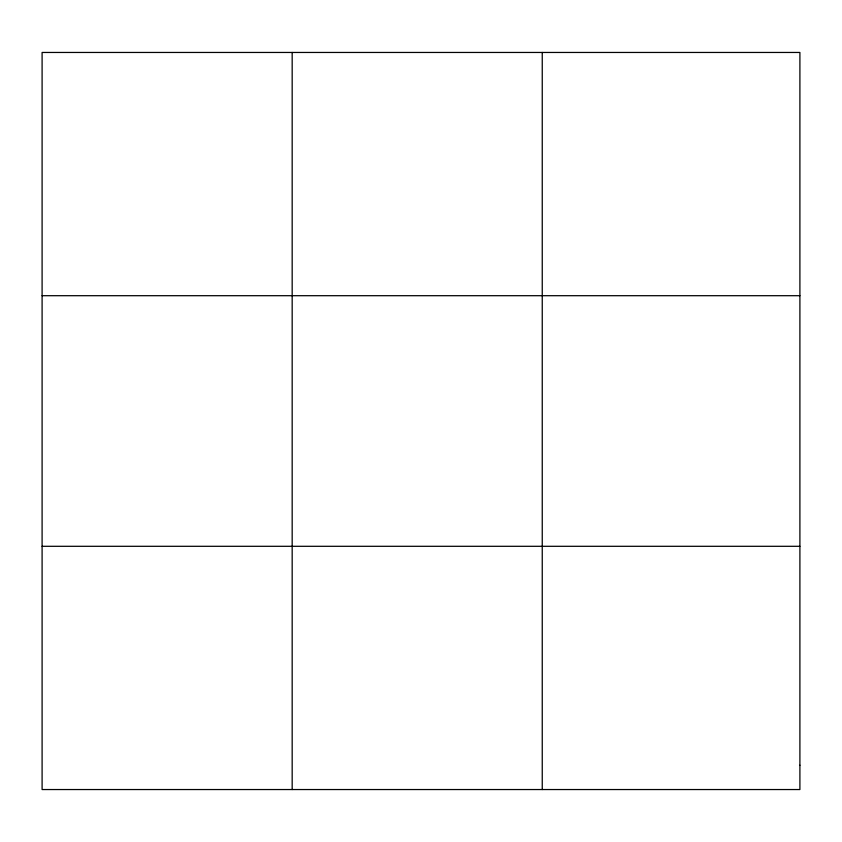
<?xml version="1.0" encoding="UTF-8"?>
<svg xmlns="http://www.w3.org/2000/svg" width="842" height="842" viewBox="0 0 842 842"><rect width="100%" height="100%" fill="white"/><g stroke="black" fill="none" stroke-linecap="round" stroke-linejoin="round"><path stroke-width="1.26" d="M292.174 789.543L292.174 52.457M542.248 789.543L542.248 52.457M42.1 295.7L799.9 295.7M42.1 546.3L799.9 546.3M799.9 765.22L799.9 789.543L42.1 789.543L42.1 52.457L799.9 52.457L799.9 765.22"/></g></svg>
